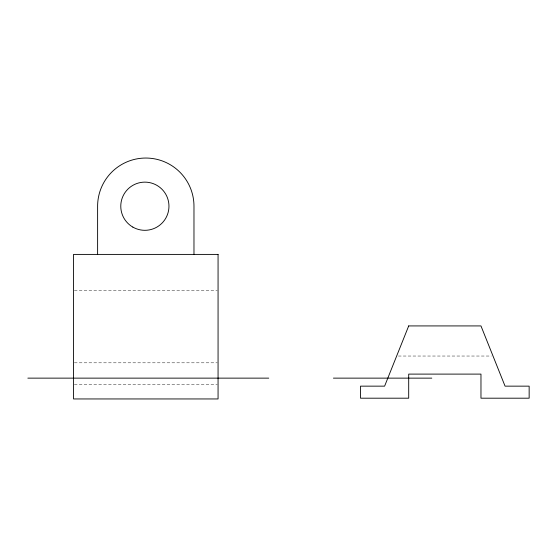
<?xml version="1.0" encoding="UTF-8"?>
<svg xmlns="http://www.w3.org/2000/svg" width="557" height="557" viewBox="0 0 557 557"><rect width="100%" height="100%" fill="white"/><g stroke="black" fill="none" stroke-linecap="round" stroke-linejoin="round"><path stroke-width="0.42" stroke-dasharray="2.79 2.09" d="M74.346 290.538L217.244 290.538M398.387 356.034L491.281 356.034M74.346 362.816L217.244 362.816M74.346 384.497L217.244 384.497"/><path stroke-width="0.84" d="M27.85 378.133L268.752 378.133M333.413 378.133L431.8 378.133M193.975 254.403L193.975 206.222A48.181 48.181 0 0 0 145.795 158.042A48.181 48.181 0 0 0 97.614 206.222L97.614 254.403M408.699 325.922L384.608 386.147L360.518 386.147L360.518 398.192L408.699 398.192L408.699 374.102L480.969 374.102L480.969 398.192L529.15 398.192L529.15 386.147L505.06 386.147L480.969 325.922L408.699 325.922M218.066 254.403L73.524 254.403L73.524 398.951L218.066 398.951L218.066 254.403M132.824 227.089A24.09 24.09 0 0 0 168.959 206.222A24.09 24.09 0 0 0 132.824 185.363A24.09 24.09 0 0 0 132.824 227.089"/></g></svg>
